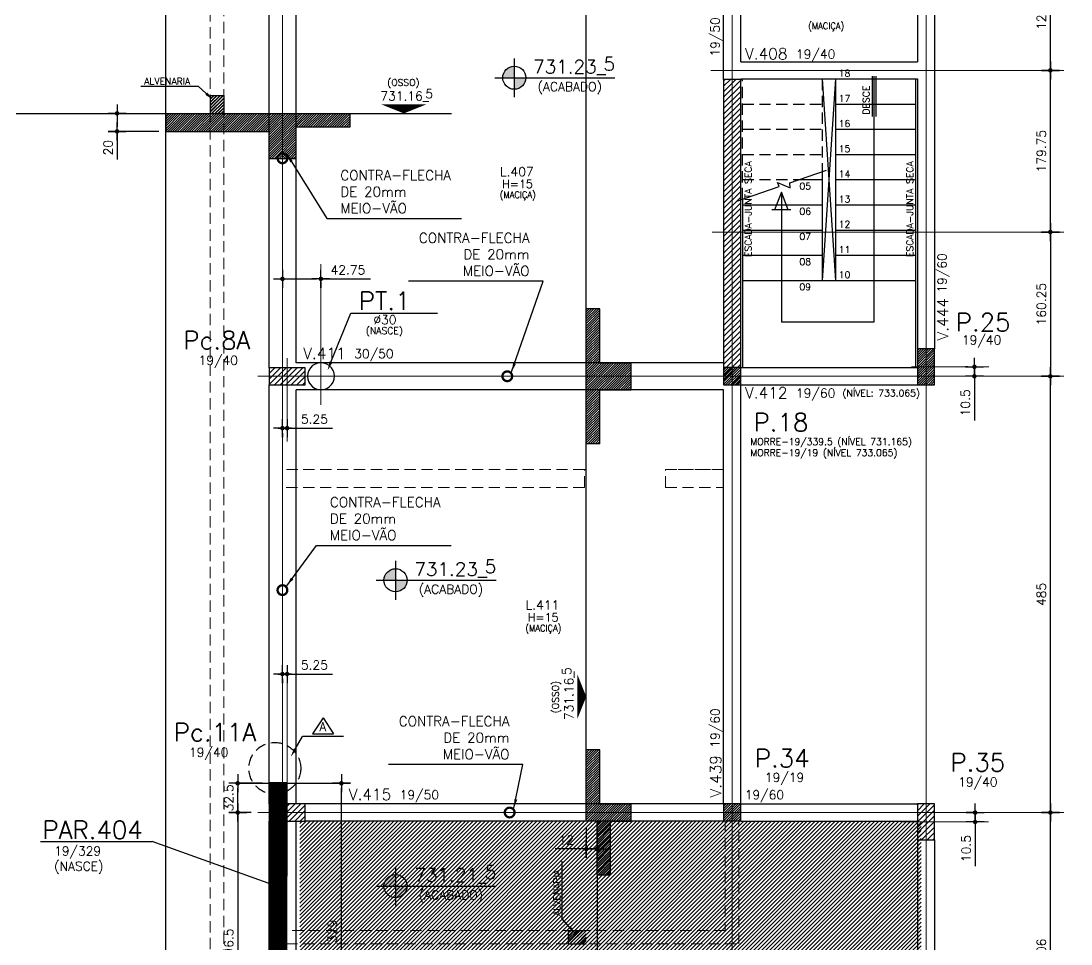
# Model space of a CAD drawing. Header units: inches. Extents: x 17515 to 34518, y -9122 to -4917.
# Drawn here: x 20198 to 21365, y -7167 to -6141 of the extents above; entities that cross this region are included whole.
import ezdxf
from ezdxf.enums import TextEntityAlignment as Align

# ---------------------------------------------------------------- set-up
doc = ezdxf.new("R2010")
doc.units = ezdxf.units.IN
doc.header["$LTSCALE"] = 50
doc.header["$MEASUREMENT"] = 0
doc.linetypes.add('HIDDEN', pattern=[0.375, 0.25, -0.125])
for name, color, linetype in [('ALVENARIA', 10, 'HIDDEN'), ('CONTRA-FLECHA', 152, 'Continuous'), ('CORTE-FORMA', 1, 'Continuous'), ('COTA', 6, 'Continuous'), ('ESCADA', 8, 'Continuous'), ('FO-HACHURA_PILAR-CONT', 252, 'Continuous'), ('FO-HACHURA_PILAR-MORRE', 252, 'Continuous'), ('FO-TEXTO-LAJES', 152, 'Continuous'), ('FO-TEXTO-VIGAS', 3, 'Continuous'), ('HACHUR LAJE', 141, 'Continuous'), ('NIVEL', 3, 'Continuous'), ('NIVEL-ARQUITETURA', 3, 'Continuous'), ('P-C', 1, 'Continuous'), ('P-M', 7, 'Continuous'), ('P-N', 5, 'Continuous'), ('PAREDE', 191, 'Continuous'), ('TEXTO', 3, 'Continuous')]:
    doc.layers.add(name, color=color, linetype=linetype)
for name, color, linetype, lineweight in [('FO-Eixos', 150, 'Continuous', 5), ('FO-Textos dos pilares', 3, 'Continuous', 20), ('FO-Vigas', 2, 'Continuous', 30)]:
    doc.layers.add(name, color=color, linetype=linetype, lineweight=lineweight)
doc.styles.add('ROMANS', font='romans.shx')
doc.dimstyles.new('COTA_25', dxfattribs={"dimscale": 5, "dimtxt": 2, "dimasz": 1, "dimexe": 2, "dimexo": 1.5, "dimgap": 1, "dimtad": 1, "dimlfac": 0.5, "dimzin": 12, "dimdsep": 46, "dimtxsty": 'ROMANS', "dimblk1": 'COTA', "dimblk2": 'COTA', "dimsah": 1, "dimcen": -4, "dimdle": 1.5, "dimclrd": 6, "dimclre": 6, "dimclrt": 3, "dimadec": 0, "dimazin": 0, "dimtfac": 1, "dimtofl": 0, "dimtmove": 0, "dimatfit": 3, "dimldrblk": 'COTA', "dimfxl": 1, "dimtolj": 1, "dimtzin": 12, "dimarcsym": 0})
doc.dimstyles.new('COTA_50', dxfattribs={"dimscale": 5, "dimtxt": 2, "dimasz": 1, "dimexe": 2, "dimexo": 1.5, "dimgap": 1, "dimtad": 1, "dimzin": 12, "dimdsep": 46, "dimtxsty": 'ROMANS', "dimblk1": 'COTA', "dimblk2": 'COTA', "dimsah": 1, "dimcen": -4, "dimdle": 1.5, "dimclrd": 6, "dimclre": 6, "dimclrt": 3, "dimadec": 0, "dimazin": 0, "dimtfac": 1, "dimtofl": 0, "dimtmove": 0, "dimatfit": 3, "dimldrblk": 'COTA', "dimfxl": 1, "dimtolj": 1, "dimtzin": 12, "dimarcsym": 0})
doc.dimstyles.new('NOTA', dxfattribs={"dimscale": 5, "dimtxt": 2, "dimasz": 2, "dimexe": 1.5, "dimexo": 2, "dimgap": 1, "dimtad": 1, "dimdec": 1, "dimzin": 12, "dimdsep": 46, "dimtxsty": 'ROMANS', "dimcen": 0.09, "dimclrd": 8, "dimclre": 8, "dimclrt": 3, "dimadec": 0, "dimazin": 0, "dimtfac": 1, "dimtdec": 1, "dimtofl": 0, "dimtmove": 0, "dimatfit": 3, "dimfxl": 1, "dimtolj": 1, "dimtzin": 12, "dimarcsym": 0})

# ---------------------------------------------------------------- blocks, each defined once
blk = doc.blocks.new('COTA')
at = {"layer": 'COTA'}
for p, q in [((2, 0), (-2, 0)), ((0, -2), (0, 2))]:
    blk.add_line(p, q, dxfattribs=at)
at = {"layer": 'COTA', "const_width": 0.5}
blk.add_lwpolyline([(-0.25, 0, 1), (0.25, 0, 1)], format="xyb", close=True, dxfattribs=at)
blk = doc.blocks.new('*D10')
at = {"layer": 'COTA', "color": 6, "lineweight": -2, "transparency": 16777216}
for p, q in [((20304.4, -6244), (20294.9, -6244)), ((20304.9, -6249), (20304.9, -6259)), ((20351.4, -6264), (20294.9, -6264)), ((20304.9, -6264), (20304.9, -6295.2))]:
    blk.add_line(p, q, dxfattribs=at)
at = {"layer": 'Defpoints', "color": 0, "transparency": 16777216}
for p in [(20311.9, -6244), (20304.9, -6264), (20358.9, -6264)]:
    blk.add_point(p, dxfattribs=at)
at = {"layer": 'COTA', "color": 6, "lineweight": -2, "transparency": 16777216, "xscale": 5, "yscale": 5, "zscale": 5}
for p, rotation in [((20304.9, -6244), 90), ((20304.9, -6264), 270)]:
    blk.add_blockref('COTA', p, dxfattribs=dict(at, rotation=rotation))
at = {"layer": 'COTA', "color": 3, "transparency": 16777216, "insert": (20294.9, -6282.1), "char_height": 10, "attachment_point": 5, "rotation": 90, "style": 'ROMANS'}
blk.add_mtext('\\A1;20', dxfattribs=at)
blk = doc.blocks.new('*D110')
at = {"layer": 'COTA', "color": 6, "lineweight": -2, "transparency": 16777216}
for p, q in [((21336, -7021.2), (21352.1, -7021.2)), ((21342.1, -7322.2), (21342.1, -7026.2)), ((21336, -7327.2), (21352.1, -7327.2))]:
    blk.add_line(p, q, dxfattribs=at)
at = {"layer": 'Defpoints', "color": 0, "transparency": 16777216}
for p in [(21328.5, -7021.2), (21342.1, -7021.2), (21328.5, -7327.2)]:
    blk.add_point(p, dxfattribs=at)
at = {"layer": 'COTA', "color": 6, "lineweight": -2, "transparency": 16777216, "xscale": 5, "yscale": 5, "zscale": 5}
for p, rotation in [((21342.1, -7021.2), 90), ((21342.1, -7327.2), 270)]:
    blk.add_blockref('COTA', p, dxfattribs=dict(at, rotation=rotation))
at = {"layer": 'COTA', "color": 3, "transparency": 16777216, "insert": (21332.1, -7174.2), "char_height": 10, "attachment_point": 5, "rotation": 90, "style": 'ROMANS'}
blk.add_mtext('\\A1;306', dxfattribs=at)
blk = doc.blocks.new('*D111')
at = {"layer": 'COTA', "color": 6, "lineweight": -2, "transparency": 16777216}
for p, q in [((21335, -6536.2), (21352.1, -6536.2)), ((21342.1, -7016.2), (21342.1, -6541.2)), ((21335, -7021.2), (21352.1, -7021.2))]:
    blk.add_line(p, q, dxfattribs=at)
at = {"layer": 'Defpoints', "color": 0, "transparency": 16777216}
for p in [(21327.5, -6536.2), (21342.1, -6536.2), (21327.5, -7021.2)]:
    blk.add_point(p, dxfattribs=at)
at = {"layer": 'COTA', "color": 6, "lineweight": -2, "transparency": 16777216, "xscale": 5, "yscale": 5, "zscale": 5}
for p, rotation in [((21342.1, -6536.2), 90), ((21342.1, -7021.2), 270)]:
    blk.add_blockref('COTA', p, dxfattribs=dict(at, rotation=rotation))
at = {"layer": 'COTA', "color": 3, "transparency": 16777216, "insert": (21332.1, -6778.7), "char_height": 10, "attachment_point": 5, "rotation": 90, "style": 'ROMANS'}
blk.add_mtext('\\A1;485', dxfattribs=at)
blk = doc.blocks.new('*D112')
at = {"layer": 'COTA', "color": 6, "lineweight": -2, "transparency": 16777216}
for p, q in [((21335.1, -6196.2), (21352.1, -6196.2)), ((21342.1, -6370.9), (21342.1, -6201.2)), ((21335.1, -6375.9), (21352.1, -6375.9))]:
    blk.add_line(p, q, dxfattribs=at)
at = {"layer": 'Defpoints', "color": 0, "transparency": 16777216}
for p in [(21327.6, -6196.2), (21342.1, -6196.2), (21327.6, -6375.9)]:
    blk.add_point(p, dxfattribs=at)
at = {"layer": 'COTA', "color": 6, "lineweight": -2, "transparency": 16777216, "xscale": 5, "yscale": 5, "zscale": 5}
for p, rotation in [((21342.1, -6196.2), 90), ((21342.1, -6375.9), 270)]:
    blk.add_blockref('COTA', p, dxfattribs=dict(at, rotation=rotation))
at = {"layer": 'COTA', "color": 3, "transparency": 16777216, "insert": (21332.1, -6286), "char_height": 10, "attachment_point": 5, "rotation": 90, "style": 'ROMANS'}
blk.add_mtext('\\A1;179.75', dxfattribs=at)
blk = doc.blocks.new('*D113')
at = {"layer": 'COTA', "color": 6, "lineweight": -2, "transparency": 16777216}
for p, q in [((21331.8, -6375.9), (21352.1, -6375.9)), ((21342.1, -6380.9), (21342.1, -6531.2)), ((21331.8, -6536.2), (21352.1, -6536.2))]:
    blk.add_line(p, q, dxfattribs=at)
at = {"layer": 'Defpoints', "color": 0, "transparency": 16777216}
for p in [(21324.3, -6375.9), (21324.3, -6536.2), (21342.1, -6536.2)]:
    blk.add_point(p, dxfattribs=at)
at = {"layer": 'COTA', "color": 6, "lineweight": -2, "transparency": 16777216, "xscale": 5, "yscale": 5, "zscale": 5}
for p, rotation in [((21342.1, -6375.9), 90), ((21342.1, -6536.2), 270)]:
    blk.add_blockref('COTA', p, dxfattribs=dict(at, rotation=rotation))
at = {"layer": 'COTA', "color": 3, "transparency": 16777216, "insert": (21332.1, -6456), "char_height": 10, "attachment_point": 5, "rotation": 90, "style": 'ROMANS'}
blk.add_mtext('\\A1;160.25', dxfattribs=at)
blk = doc.blocks.new('*D114')
at = {"layer": 'COTA', "color": 6, "lineweight": -2, "transparency": 16777216}
for p, q in [((21337.9, -6067.7), (21352.1, -6067.7)), ((21342.1, -6191.2), (21342.1, -6072.7)), ((21337.9, -6196.2), (21352.1, -6196.2))]:
    blk.add_line(p, q, dxfattribs=at)
at = {"layer": 'Defpoints', "color": 0, "transparency": 16777216}
for p in [(21330.4, -6067.7), (21342.1, -6067.7), (21330.4, -6196.2)]:
    blk.add_point(p, dxfattribs=at)
at = {"layer": 'COTA', "color": 6, "lineweight": -2, "transparency": 16777216, "xscale": 5, "yscale": 5, "zscale": 5}
for p, rotation in [((21342.1, -6067.7), 90), ((21342.1, -6196.2), 270)]:
    blk.add_blockref('COTA', p, dxfattribs=dict(at, rotation=rotation))
at = {"layer": 'COTA', "color": 3, "transparency": 16777216, "insert": (21332.1, -6131.9), "char_height": 10, "attachment_point": 5, "rotation": 90, "style": 'ROMANS'}
blk.add_mtext('\\A1;128.5', dxfattribs=at)
blk = doc.blocks.new('*D149')
at = {"layer": 'COTA', "color": 6, "lineweight": -2, "transparency": 16777216}
for p, q in [((20483.7, -6593.9), (20478.7, -6593.9)), ((20488.7, -6599.4), (20488.7, -6603.9)), ((20493.9, -6599.4), (20493.9, -6603.9)), ((20498.9, -6593.9), (20544.4, -6593.9))]:
    blk.add_line(p, q, dxfattribs=at)
at = {"layer": 'Defpoints', "color": 0, "transparency": 16777216}
for p in [(20488.7, -6591.9), (20493.9, -6591.9), (20493.9, -6593.9)]:
    blk.add_point(p, dxfattribs=at)
at = {"layer": 'COTA', "color": 6, "lineweight": -2, "transparency": 16777216, "xscale": 5, "yscale": 5, "zscale": 5}
blk.add_blockref('COTA', (20488.7, -6593.9), dxfattribs=at)
at = {"layer": 'COTA', "color": 6, "lineweight": -2, "transparency": 16777216, "xscale": 5, "yscale": 5, "zscale": 5, "rotation": 180}
blk.add_blockref('COTA', (20493.9, -6593.9), dxfattribs=at)
at = {"layer": 'COTA', "color": 3, "transparency": 16777216, "insert": (20524.2, -6583.9), "char_height": 10, "attachment_point": 5, "style": 'ROMANS'}
blk.add_mtext('\\A1;5.25', dxfattribs=at)
blk = doc.blocks.new('*D150')
at = {"layer": 'COTA', "color": 6, "lineweight": -2, "transparency": 16777216}
for p, q in [((20493.7, -6428), (20526.4, -6428)), ((20531.4, -6428), (20586.4, -6428)), ((20488.7, -6431.2), (20488.7, -6438)), ((20531.4, -6431.2), (20531.4, -6438))]:
    blk.add_line(p, q, dxfattribs=at)
at = {"layer": 'Defpoints', "color": 0, "transparency": 16777216}
for p in [(20488.7, -6423.7), (20531.4, -6423.7), (20531.4, -6428)]:
    blk.add_point(p, dxfattribs=at)
at = {"layer": 'COTA', "color": 6, "lineweight": -2, "transparency": 16777216, "xscale": 5, "yscale": 5, "zscale": 5, "rotation": 180}
blk.add_blockref('COTA', (20488.7, -6428), dxfattribs=at)
at = {"layer": 'COTA', "color": 6, "lineweight": -2, "transparency": 16777216, "xscale": 5, "yscale": 5, "zscale": 5}
blk.add_blockref('COTA', (20531.4, -6428), dxfattribs=at)
at = {"layer": 'COTA', "color": 3, "transparency": 16777216, "insert": (20561.4, -6418), "char_height": 10, "attachment_point": 5, "style": 'ROMANS'}
blk.add_mtext('\\A1;42.75', dxfattribs=at)
blk = doc.blocks.new('*D151')
at = {"layer": 'COTA', "color": 6, "lineweight": -2, "transparency": 16777216}
for p, q in [((21257.7, -6520.7), (21257.7, -6515.7)), ((21250.2, -6525.7), (21247.7, -6525.7)), ((21250.2, -6536.2), (21247.7, -6536.2)), ((21257.7, -6541.2), (21257.7, -6585.2))]:
    blk.add_line(p, q, dxfattribs=at)
at = {"layer": 'Defpoints', "color": 0, "transparency": 16777216}
for p in [(21257.7, -6525.7), (21257.7, -6536.2), (21257.7, -6536.2)]:
    blk.add_point(p, dxfattribs=at)
at = {"layer": 'COTA', "color": 6, "lineweight": -2, "transparency": 16777216, "xscale": 5, "yscale": 5, "zscale": 5}
for p, rotation in [((21257.7, -6525.7), 270), ((21257.7, -6536.2), 90)]:
    blk.add_blockref('COTA', p, dxfattribs=dict(at, rotation=rotation))
at = {"layer": 'COTA', "color": 3, "transparency": 16777216, "insert": (21247.7, -6565.7), "char_height": 10, "attachment_point": 5, "rotation": 90, "style": 'ROMANS'}
blk.add_mtext('\\A1;10.5', dxfattribs=at)
blk = doc.blocks.new('*D152')
at = {"layer": 'COTA', "color": 6, "lineweight": -2, "transparency": 16777216}
for p, q in [((20483.7, -6867.2), (20478.7, -6867.2)), ((20488.7, -6872.7), (20488.7, -6877.2)), ((20493.9, -6872.7), (20493.9, -6877.2)), ((20498.9, -6867.2), (20544.4, -6867.2))]:
    blk.add_line(p, q, dxfattribs=at)
at = {"layer": 'Defpoints', "color": 0, "transparency": 16777216}
for p in [(20488.7, -6865.2), (20493.9, -6865.2), (20493.9, -6867.2)]:
    blk.add_point(p, dxfattribs=at)
at = {"layer": 'COTA', "color": 6, "lineweight": -2, "transparency": 16777216, "xscale": 5, "yscale": 5, "zscale": 5}
blk.add_blockref('COTA', (20488.7, -6867.2), dxfattribs=at)
at = {"layer": 'COTA', "color": 6, "lineweight": -2, "transparency": 16777216, "xscale": 5, "yscale": 5, "zscale": 5, "rotation": 180}
blk.add_blockref('COTA', (20493.9, -6867.2), dxfattribs=at)
at = {"layer": 'COTA', "color": 3, "transparency": 16777216, "insert": (20524.2, -6857.2), "char_height": 10, "attachment_point": 5, "style": 'ROMANS'}
blk.add_mtext('\\A1;5.25', dxfattribs=at)
blk = doc.blocks.new('*D153')
at = {"layer": 'COTA', "color": 6, "lineweight": -2, "transparency": 16777216}
for p, q in [((21258.5, -7016.2), (21258.5, -7011.2)), ((21256.8, -7021.2), (21248.5, -7021.2)), ((21256.8, -7031.7), (21248.5, -7031.7)), ((21258.5, -7036.7), (21258.5, -7080.7))]:
    blk.add_line(p, q, dxfattribs=at)
at = {"layer": 'Defpoints', "color": 0, "transparency": 16777216}
for p in [(21264.3, -7021.2), (21258.5, -7031.7), (21264.3, -7031.7)]:
    blk.add_point(p, dxfattribs=at)
at = {"layer": 'COTA', "color": 6, "lineweight": -2, "transparency": 16777216, "xscale": 5, "yscale": 5, "zscale": 5}
for p, rotation in [((21258.5, -7021.2), 270), ((21258.5, -7031.7), 90)]:
    blk.add_blockref('COTA', p, dxfattribs=dict(at, rotation=rotation))
at = {"layer": 'COTA', "color": 3, "transparency": 16777216, "insert": (21248.5, -7061.2), "char_height": 10, "attachment_point": 5, "rotation": 90, "style": 'ROMANS'}
blk.add_mtext('\\A1;10.5', dxfattribs=at)
blk = doc.blocks.new('*D231')
at = {"layer": 'COTA', "color": 6, "lineweight": -2, "transparency": 16777216}
blk.add_arc((21751.3, -7452.8), 159.4, 116.0252, 178.2026, dxfattribs=at)
at = {"layer": 'Defpoints', "color": 0, "transparency": 16777216}
for p in [(21571.3, -7052.8), (21636.4, -7342.4), (21297.6, -7452.8), (21743.8, -7452.8), (21751.3, -7452.8)]:
    blk.add_point(p, dxfattribs=at)
at = {"layer": 'COTA', "color": 6, "lineweight": -2, "transparency": 16777216, "xscale": 5, "yscale": 5, "zscale": 5}
for p, rotation in [((21685.9, -7307.5), 25.12651574091678), ((21591.9, -7452.8), 269.10128696288)]:
    blk.add_blockref('COTA', p, dxfattribs=dict(at, rotation=rotation))
at = {"layer": 'COTA', "color": 3, "transparency": 16777216, "insert": (21609.1, -7360.9), "char_height": 10, "attachment_point": 5, "rotation": 57.1139, "style": 'ROMANS'}
blk.add_mtext('\\A1;66°', dxfattribs=at)
blk = doc.blocks.new('*D237')
at = {"layer": 'COTA', "color": 6, "lineweight": -2, "transparency": 16777216}
for p, q in [((20466.4, -6988.7), (20429, -6988.7)), ((20439, -7016.2), (20439, -6993.7)), ((20453.9, -7021.2), (20429, -7021.2))]:
    blk.add_line(p, q, dxfattribs=at)
at = {"layer": 'Defpoints', "color": 0, "transparency": 16777216}
for p in [(20439, -6988.7), (20473.9, -6988.7), (20461.4, -7021.2)]:
    blk.add_point(p, dxfattribs=at)
at = {"layer": 'COTA', "color": 6, "lineweight": -2, "transparency": 16777216, "xscale": 5, "yscale": 5, "zscale": 5}
for p, rotation in [((20439, -6988.7), 90), ((20439, -7021.2), 270)]:
    blk.add_blockref('COTA', p, dxfattribs=dict(at, rotation=rotation))
at = {"layer": 'COTA', "color": 3, "transparency": 16777216, "insert": (20429, -7004.9), "char_height": 10, "attachment_point": 5, "rotation": 90, "style": 'ROMANS'}
blk.add_mtext('\\A1;32.5', dxfattribs=at)
blk = doc.blocks.new('*D238')
at = {"layer": 'COTA', "color": 6, "lineweight": -2, "transparency": 16777216}
for p, q in [((20453.9, -7021.2), (20429, -7021.2)), ((20439, -7026.2), (20439, -7312.7)), ((20466.4, -7317.7), (20429, -7317.7))]:
    blk.add_line(p, q, dxfattribs=at)
at = {"layer": 'Defpoints', "color": 0, "transparency": 16777216}
for p in [(20461.4, -7021.2), (20439, -7317.7), (20473.9, -7317.7)]:
    blk.add_point(p, dxfattribs=at)
at = {"layer": 'COTA', "color": 6, "lineweight": -2, "transparency": 16777216, "xscale": 5, "yscale": 5, "zscale": 5}
for p, rotation in [((20439, -7021.2), 90), ((20439, -7317.7), 270)]:
    blk.add_blockref('COTA', p, dxfattribs=dict(at, rotation=rotation))
at = {"layer": 'COTA', "color": 3, "transparency": 16777216, "insert": (20429, -7169.4), "char_height": 10, "attachment_point": 5, "rotation": 90, "style": 'ROMANS'}
blk.add_mtext('\\A1;296.5', dxfattribs=at)
blk = doc.blocks.new('*D244')
at = {"color": 6, "lineweight": -2, "transparency": 16777216}
for p, q in [((20826.3, -7038.2), (20826.3, -7071.7)), ((20838.3, -7038.2), (20838.3, -7071.7)), ((20821.3, -7061.7), (20791.6, -7061.7)), ((20843.3, -7061.7), (20848.3, -7061.7))]:
    blk.add_line(p, q, dxfattribs=at)
at = {"layer": 'Defpoints', "color": 0, "transparency": 16777216}
for p in [(20826.3, -7030.7), (20838.3, -7030.7), (20826.3, -7061.7)]:
    blk.add_point(p, dxfattribs=at)
at = {"color": 6, "lineweight": -2, "transparency": 16777216, "xscale": 5, "yscale": 5, "zscale": 5}
blk.add_blockref('COTA', (20826.3, -7061.7), dxfattribs=at)
at = {"color": 6, "lineweight": -2, "transparency": 16777216, "xscale": 5, "yscale": 5, "zscale": 5, "rotation": 180}
blk.add_blockref('COTA', (20838.3, -7061.7), dxfattribs=at)
at = {"color": 3, "transparency": 16777216, "insert": (20804, -7051.7), "char_height": 10, "attachment_point": 5, "style": 'ROMANS'}
blk.add_mtext('\\A1;12', dxfattribs=at)
blk = doc.blocks.new('*D277')
at = {"layer": 'COTA', "color": 6, "lineweight": -2, "transparency": 16777216}
for p, q in [((20436.5, -6988.7), (20564.2, -6988.7)), ((20554.2, -7312.7), (20554.2, -6993.7)), ((20436.5, -7317.7), (20564.2, -7317.7))]:
    blk.add_line(p, q, dxfattribs=at)
at = {"layer": 'Defpoints', "color": 0, "transparency": 16777216}
for p in [(20429, -6988.7), (20554.2, -6988.7), (20429, -7317.7)]:
    blk.add_point(p, dxfattribs=at)
at = {"layer": 'COTA', "color": 6, "lineweight": -2, "transparency": 16777216, "xscale": 5, "yscale": 5, "zscale": 5}
for p, rotation in [((20554.2, -6988.7), 90), ((20554.2, -7317.7), 270)]:
    blk.add_blockref('COTA', p, dxfattribs=dict(at, rotation=rotation))
at = {"layer": 'COTA', "color": 3, "transparency": 16777216, "insert": (20544.2, -7153.2), "char_height": 10, "attachment_point": 5, "rotation": 90, "style": 'ROMANS'}
blk.add_mtext('\\A1;329', dxfattribs=at)

msp = doc.modelspace()

# ---------------------------------------------------------------- hatches: boundary and pattern name
at = {"layer": 'CORTE-FORMA'}
h = msp.add_hatch(dxfattribs=at)
h.set_pattern_fill('ANSI31', color=8, scale=20)
h.paths.add_polyline_path([(20408.365, -6244.001), (20423.365, -6244.001), (20423.365, -6224.001), (20408.365, -6224.001)])
h = msp.add_hatch(dxfattribs=at)
h.set_pattern_fill('ANSI31', color=8, scale=20)
h.set_pattern_definition([(45, (1435, 0), (-1.76776695, 1.76776695), [])])
h.paths.add_polyline_path([(20408.365, -6244.001), (20423.365, -6244.001), (20423.365, -6224.001), (20408.365, -6224.001)])
h = msp.add_hatch(dxfattribs=at)
h.set_pattern_fill('ANSI31', color=70, scale=15)
h.paths.add_polyline_path([(20358.933, -6244.001), (20563.933, -6244.001), (20563.933, -6259.001), (20503.933, -6259.001), (20503.933, -6294.001), (20473.933, -6294.001), (20473.933, -6264.001), (20358.933, -6264.001)])
h = msp.add_hatch(dxfattribs=at)
h.set_pattern_fill('ANSI31', color=70, scale=15)
h.paths.add_polyline_path([(20841.33, -6551.185), (20876.33, -6551.185), (20876.33, -6521.185), (20841.33, -6521.185), (20841.33, -6461.185), (20826.33, -6461.185), (20826.33, -6611.185), (20841.33, -6611.185)])
h = msp.add_hatch(dxfattribs=at)
h.set_pattern_fill('ANSI31', color=70, scale=15)
h.paths.add_polyline_path([(20826.33, -7030.65), (20826.33, -6951.65), (20841.33, -6951.65), (20841.33, -7011.65), (20876.33, -7011.65), (20876.33, -7030.65), (20853.33, -7030.65), (20853.33, -7090.65), (20838.33, -7090.65), (20838.33, -7030.65)])
h = msp.add_hatch(dxfattribs=at)
h.set_pattern_fill('ANSI31', color=8, scale=20)
h.set_pattern_definition([(45, (122.5, 0), (-1.76776695, 1.76776695), [])])
h.paths.add_polyline_path([(20806.33, -7152.185), (20806.33, -7167.185), (20826.33, -7167.185), (20826.33, -7152.185)])
at = {"layer": 'FO-HACHURA_PILAR-CONT'}
h = msp.add_hatch(dxfattribs=at)
h.set_pattern_fill('ANSI31', color=256, scale=15)
h.paths.add_polyline_path([(21213.399, -6505.65), (21203.899, -6505.65), (21194.399, -6505.65), (21194.399, -6525.65), (21194.399, -6545.65), (21203.899, -6545.65), (21213.399, -6545.65), (21213.399, -6525.65)])
h = msp.add_hatch(dxfattribs=at)
h.set_pattern_fill('ANSI31', color=256, scale=15)
h.paths.add_polyline_path([(20997.933, -6545.65), (20997.933, -6526.65), (20978.933, -6526.65), (20978.933, -6545.65)])
h = msp.add_hatch(dxfattribs=at)
h.set_pattern_fill('ANSI31', color=256, scale=15)
h.paths.add_polyline_path([(20997.933, -7030.65), (20997.933, -7011.65), (20978.933, -7011.65), (20978.933, -7030.65)])
at = {"layer": 'FO-HACHURA_PILAR-MORRE'}
h = msp.add_hatch(dxfattribs=at)
h.set_pattern_fill('ANSI31', color=256, scale=35)
h.paths.add_polyline_path([(20997.933, -6206.15), (20988.433, -6206.15), (20978.933, -6206.15), (20978.933, -6375.9), (20978.933, -6545.65), (20988.433, -6545.65), (20997.933, -6545.65), (20997.933, -6375.9)])
h = msp.add_hatch(dxfattribs=at)
h.set_pattern_fill('ANSI31', color=256, scale=35)
h.paths.add_polyline_path([(20473.933, -6526.685), (20473.933, -6536.185), (20473.933, -6545.685), (20493.933, -6545.685), (20513.933, -6545.685), (20513.933, -6536.185), (20513.933, -6526.685), (20493.933, -6526.685)])
h = msp.add_hatch(dxfattribs=at)
h.set_pattern_fill('ANSI31', color=256, scale=35)
h.paths.add_polyline_path([(20473.933, -7011.65), (20473.933, -7021.15), (20473.933, -7030.65), (20493.933, -7030.65), (20513.933, -7030.65), (20513.933, -7021.15), (20513.933, -7011.65), (20493.933, -7011.65)])
h = msp.add_hatch(dxfattribs=at)
h.set_pattern_fill('ANSI31', color=256, scale=35)
h.paths.add_polyline_path([(21213.399, -7011.65), (21203.899, -7011.65), (21194.399, -7011.65), (21194.399, -7031.65), (21194.399, -7051.65), (21203.899, -7051.65), (21213.399, -7051.65), (21213.399, -7031.65)])
at = {"layer": 'HACHUR LAJE'}
h = msp.add_hatch(dxfattribs=at)
h.set_pattern_fill('ANSI31', color=21, scale=25)
h.set_pattern_definition([(45, (4, 0), (-2.2097087, 2.2097087), [])])
h.paths.add_polyline_path([(21198.399, -7030.65), (20507.933, -7030.65), (20507.933, -7317.65), (20608.899, -7317.65), (20608.899, -7336.65), (21005.933, -7336.65), (21005.933, -7317.65), (21198.399, -7317.65)])
at = {"layer": 'NIVEL-ARQUITETURA'}
h = msp.add_hatch(color=1, dxfattribs=at)
h.paths.add_polyline_path([(20758.202, -6209.267), (20759.178, -6204.359), (20746.353, -6204.359), (20746.353, -6213.288), (20751.673, -6215.933), (20755.422, -6213.427)])
h.paths.add_polyline_path([(20746.353, -6213.288), (20746.353, -6217.184), (20751.261, -6216.208), (20751.673, -6215.933)])
h.paths.add_polyline_path([(20746.353, -6191.534), (20741.445, -6192.51), (20737.284, -6195.29), (20734.504, -6199.451), (20733.528, -6204.359), (20746.353, -6204.359)])
h = msp.add_hatch(color=1, dxfattribs=at)
h.paths.add_polyline_path([(20626.214, -6767.923), (20627.19, -6763.015), (20614.365, -6763.015), (20614.365, -6771.943), (20619.684, -6774.588), (20623.434, -6772.083)])
h.paths.add_polyline_path([(20614.365, -6771.943), (20614.365, -6775.84), (20619.273, -6774.863), (20619.684, -6774.588)])
h.paths.add_polyline_path([(20614.365, -6750.19), (20609.457, -6751.166), (20605.296, -6753.946), (20602.516, -6758.107), (20601.54, -6763.015), (20614.365, -6763.015)])
h = msp.add_hatch(color=1, dxfattribs=at)
h.paths.add_polyline_path([(20626.214, -7107.942), (20627.19, -7103.034), (20614.365, -7103.034), (20614.365, -7111.963), (20619.684, -7114.608), (20623.434, -7112.103)])
h.paths.add_polyline_path([(20614.365, -7111.963), (20614.365, -7115.859), (20619.273, -7114.883), (20619.684, -7114.608)])
h.paths.add_polyline_path([(20614.365, -7090.209), (20609.457, -7091.186), (20605.296, -7093.966), (20602.516, -7098.126), (20601.54, -7103.034), (20614.365, -7103.034)])
at = {"layer": 'PAREDE', "linetype": 'Continuous', "lineweight": 50}
h = msp.add_hatch(dxfattribs=at)
h.set_pattern_fill('ANSI31', color=256, scale=15)
h.paths.add_polyline_path([(20493.111, -6988.651), (20473.933, -6988.65), (20473.933, -7317.65), (20492.933, -7317.65)])

# ---------------------------------------------------------------- linework, layer by layer
at = {"layer": 'ALVENARIA', "lineweight": 5}
for p, q in [((20408.365, -5379.359), (20408.365, -7317.185)), ((20423.365, -7317.185), (20423.365, -5379.189)), ((20824.364, -6659.685), (20824.364, -6639.685)), ((20914.364, -6659.685), (20914.364, -6639.685)), ((20980.864, -7030.685), (20980.864, -7152.185)), ((20995.864, -7167.185), (20995.864, -7030.685)), ((20980.864, -7152.185), (20492.933, -7152.185)), ((20492.933, -7167.185), (20995.864, -7167.185))]:
    msp.add_line(p, q, dxfattribs=at)
at = {"layer": 'ALVENARIA', "lineweight": 5, "flags": 128}
for points in [[(20824.364, -6639.685), (20492.933, -6639.685)], [(20661.865, -6639.685), (20824.364, -6639.685)], [(20661.865, -6639.685), (20824.364, -6639.685)], [(20824.364, -6639.685), (20825.364, -6639.685)], [(20978.365, -6639.685), (20914.364, -6639.685)], [(20914.364, -6639.685), (20978.365, -6639.685)], [(20492.933, -6659.685), (20824.364, -6659.685)], [(20914.364, -6659.685), (20978.365, -6659.685)]]:
    msp.add_lwpolyline(points, dxfattribs=at)
at = {"layer": 'CONTRA-FLECHA', "linetype": 'Continuous', "const_width": 2.56}
for points in [[(20484.864, -6297.736, 1), (20492.501, -6290.099, 1)], [(20734.739, -6540.003, 1), (20742.376, -6532.367, 1)], [(20484.864, -6777.736, 1), (20492.501, -6770.099, 1)], [(20737.364, -7024.969, 1), (20745.001, -7017.332, 1)]]:
    msp.add_lwpolyline(points, format="xyb", close=True, dxfattribs=at)
at = {"layer": 'CORTE-FORMA', "color": 8}
for p, q in [((20826.33, -6461.185), (20826.33, -6126.65)), ((20408.365, -6224.001), (20423.365, -6224.001)), ((20408.365, -6224.001), (20408.365, -6244.001)), ((20423.365, -6224.001), (20423.365, -6244.001)), ((19037.933, -6244.001), (20358.933, -6244.001)), ((20563.933, -6244.001), (20676.705, -6244.001)), ((20826.33, -6951.65), (20826.33, -6611.185)), ((20838.33, -7090.65), (20838.33, -7257.65)), ((20806.33, -7152.185), (20806.33, -7167.185)), ((20806.33, -7152.185), (20826.33, -7152.185)), ((20806.33, -7167.185), (20826.33, -7167.185))]:
    msp.add_line(p, q, dxfattribs=at)
at = {"layer": 'CORTE-FORMA'}
for p, q in [((20358.933, -6244.001), (20563.933, -6244.001)), ((20358.933, -6244.001), (20358.933, -6264.001)), ((20358.933, -6264.001), (20473.933, -6264.001)), ((20473.933, -6294.001), (20473.933, -6264.001)), ((20503.933, -6259.001), (20563.933, -6259.001)), ((20503.933, -6294.001), (20503.933, -6259.001)), ((20473.933, -6294.001), (20503.933, -6294.001)), ((20826.33, -6611.185), (20826.33, -6461.185)), ((20841.33, -6521.185), (20841.33, -6461.185)), ((20841.33, -6521.185), (20876.33, -6521.185)), ((20876.33, -6551.185), (20876.33, -6521.185)), ((20841.33, -6611.185), (20841.33, -6551.185)), ((20841.33, -6551.185), (20876.33, -6551.185)), ((20826.33, -7030.65), (20826.33, -6951.65)), ((20841.33, -7011.65), (20841.33, -6951.65)), ((20841.33, -7011.65), (20876.33, -7011.65)), ((20876.33, -7030.65), (20876.33, -7011.65)), ((20838.33, -7030.65), (20826.33, -7030.65)), ((20838.33, -7090.65), (20838.33, -7030.65)), ((20853.33, -7030.65), (20876.33, -7030.65)), ((20853.33, -7090.65), (20853.33, -7030.65))]:
    msp.add_line(p, q, dxfattribs=at)
at = {"layer": 'CORTE-FORMA', "color": 70}
for p, q in [((20563.933, -6259.001), (20563.933, -6244.001)), ((20841.33, -6461.185), (20826.33, -6461.185)), ((20841.33, -6611.185), (20826.33, -6611.185)), ((20841.33, -6951.65), (20826.33, -6951.65)), ((20853.33, -7090.65), (20838.33, -7090.65))]:
    msp.add_line(p, q, dxfattribs=at)
at = {"layer": 'COTA', "color": 8}
for p, q in [((20331.174, -6213.645), (20394.916, -6213.645)), ((20404.091, -6222.047), (20394.916, -6213.645)), ((20542.584, -6520.5), (20564.724, -6466.123)), ((20564.724, -6466.123), (20660.915, -6466.123)), ((20799.063, -7075.345), (20799.063, -7139.087)), ((20807.465, -7148.262), (20799.063, -7139.087))]:
    msp.add_line(p, q, dxfattribs=at)
for points in [[(20402.965, -6223.276), (20411.466, -6228.801), (20405.217, -6220.818)], [(20541.04, -6519.871), (20538.813, -6529.761), (20544.127, -6521.128)], [(20808.694, -7147.136), (20814.219, -7155.636), (20806.236, -7149.387)]]:
    msp.add_solid(points, dxfattribs=at)
at = {"layer": 'ESCADA', "linetype": 'HIDDEN'}
for p, q in [((20999.933, -6339.41), (20999.933, -6205.65)), ((21088.416, -6205.65), (21088.416, -6308.872)), ((20999.933, -6233.65), (21088.416, -6233.65)), ((20999.933, -6261.65), (21088.416, -6261.65)), ((20999.933, -6289.65), (21088.416, -6289.65)), ((20999.933, -6317.65), (21062.98, -6317.65))]:
    msp.add_line(p, q, dxfattribs=at)
at = {"layer": 'ESCADA'}
for p, q in [((21103.416, -6205.65), (21088.416, -6429.65)), ((21088.416, -6205.65), (21103.416, -6429.65)), ((21103.416, -6205.65), (21103.416, -6429.65)), ((21192.399, -6205.65), (21192.399, -6526.65)), ((21103.416, -6233.65), (21192.399, -6233.65)), ((21103.416, -6261.65), (21192.399, -6261.65)), ((21103.416, -6289.65), (21192.399, -6289.65)), ((21052.562, -6321.246), (21093.175, -6307.23)), ((21088.416, -6308.872), (21088.416, -6429.65)), ((21040.667, -6325.351), (21038.865, -6320.85)), ((21038.865, -6320.85), (21052.886, -6326.618)), ((21052.886, -6326.618), (21052.562, -6321.246)), ((21062.98, -6317.65), (21088.416, -6317.65)), ((21103.416, -6317.65), (21192.399, -6317.65)), ((20993.773, -6341.535), (21040.667, -6325.351)), ((20999.933, -6345.65), (21088.416, -6345.65)), ((21000.197, -6526.65), (21000.197, -6339.666)), ((21103.416, -6345.65), (21192.399, -6345.65)), ((20999.933, -6373.65), (21088.416, -6373.65)), ((21103.416, -6373.65), (21192.399, -6373.65)), ((20999.933, -6401.65), (21088.416, -6401.65)), ((21103.416, -6401.65), (21192.399, -6401.65)), ((20999.933, -6429.65), (21192.399, -6429.65))]:
    msp.add_line(p, q, dxfattribs=at)
at = {"layer": 'FO-Eixos'}
for p, q in [((20488.683, -7355), (20488.683, -5219.101)), ((20988.433, -7270.366), (20988.433, -5219.101)), ((21203.899, -5219.101), (21203.899, -7369.798)), ((20964.613, -6196.15), (21357.083, -6196.15)), ((21357.083, -6375.9), (20966.327, -6375.9)), ((20531.433, -6568), (20531.433, -6411.492)), ((20493.933, -6608.905), (20493.933, -6515.94)), ((21187.701, -6525.65), (21273.792, -6525.65)), ((21357.083, -6536.185), (20461.364, -6536.185)), ((20493.933, -7038.342), (20493.933, -6863.037)), ((20461.364, -7021.15), (21357.083, -7021.15)), ((21178.283, -7031.65), (21273.353, -7031.65))]:
    msp.add_line(p, q, dxfattribs=at)
at = {"layer": 'FO-Vigas'}
for p, q in [((20358.933, -7298.65), (20358.933, -5379.917)), ((20473.933, -6526.685), (20473.933, -6061.15)), ((20503.933, -6521.185), (20503.933, -6066.65)), ((20978.933, -6206.15), (20978.933, -6074.65)), ((20997.933, -6186.65), (20997.933, -6074.65)), ((21194.399, -6074.65), (21194.399, -6186.65)), ((21213.399, -6074.65), (21213.399, -6505.65)), ((20997.933, -6186.65), (21194.399, -6186.65)), ((20997.933, -6205.65), (21194.399, -6205.65)), ((20997.933, -6206.15), (20997.933, -6205.65)), ((21194.399, -6205.65), (21194.399, -6505.65)), ((20978.933, -6521.185), (20503.933, -6521.185)), ((20997.933, -6526.65), (21194.399, -6526.65)), ((20473.933, -7011.65), (20473.933, -6545.685)), ((20997.933, -7011.65), (20997.933, -6545.65)), ((20997.933, -6545.65), (21194.399, -6545.65)), ((20503.933, -7011.65), (20503.933, -6551.185)), ((20978.933, -6551.185), (20503.933, -6551.185)), ((20978.933, -7011.65), (20978.933, -6551.185)), ((20978.933, -7011.65), (20513.933, -7011.65)), ((20997.933, -7011.65), (21194.399, -7011.65)), ((20473.933, -7317.65), (20473.933, -7030.65)), ((20503.933, -7317.65), (20503.933, -7030.65)), ((20978.933, -7030.65), (20513.933, -7030.65)), ((20997.933, -7030.65), (21194.399, -7030.65)), ((21194.399, -7051.65), (21194.399, -7317.65)), ((21213.399, -7051.65), (21213.399, -7317.65))]:
    msp.add_line(p, q, dxfattribs=at)
at = {"layer": 'NIVEL', "color": 1}
for points in [[(20623.638, -6244.001, 0, 50, 0), (20623.638, -6234.001, 50, 50, 0)], [(20826.33, -6892.291, 0, 50, 0), (20816.33, -6892.291, 50, 50, 0)]]:
    msp.add_lwpolyline(points, format="xyseb", dxfattribs=at)
at = {"layer": 'NIVEL-ARQUITETURA', "color": 1}
for p, q in [((20746.353, -6182.816), (20746.353, -6225.901)), ((20724.811, -6204.359), (20858.226, -6204.359)), ((20614.365, -6741.472), (20614.365, -6784.557)), ((20592.822, -6763.015), (20726.238, -6763.015)), ((20614.365, -7081.492), (20614.365, -7124.577)), ((20592.822, -7103.034), (20726.238, -7103.034))]:
    msp.add_line(p, q, dxfattribs=at)
for centre in [(20746.353, -6204.359), (20614.365, -6763.015), (20614.365, -7103.034)]:
    msp.add_circle(centre, 12.825, dxfattribs=at)
at = {"layer": 'P-C'}
for p, q in [((20997.933, -7011.65), (20978.933, -7011.65)), ((20978.933, -7011.65), (20978.933, -7030.65)), ((20997.933, -7030.65), (20997.933, -7011.65)), ((20997.933, -7011.65), (20997.933, -7011.65)), ((20997.933, -7030.65), (20978.933, -7030.65)), ((20995.864, -7030.685), (20980.864, -7030.685))]:
    msp.add_line(p, q, dxfattribs=at)
at = {"layer": 'P-C', "flags": 128}
for points in [[(21213.432, -6545.65), (21213.432, -6505.65), (21194.432, -6505.65), (21194.432, -6545.65)], [(20997.933, -6545.65), (20997.933, -6526.65), (20978.933, -6526.65), (20978.933, -6545.65)]]:
    msp.add_lwpolyline(points, close=True, dxfattribs=at)
at = {"layer": 'P-M'}
for p, q in [((20493.848, -6526.685), (20492.933, -6526.685)), ((20493.854, -6545.685), (20492.933, -6545.685))]:
    msp.add_line(p, q, dxfattribs=at)
for points in [[(20997.933, -6206.15), (20988.433, -6206.15), (20978.933, -6206.15), (20978.933, -6375.9), (20978.933, -6545.65), (20988.433, -6545.65), (20997.933, -6545.65), (20997.933, -6375.9), (20997.933, -6206.15)], [(20473.933, -6526.685), (20473.933, -6536.185), (20473.933, -6545.685), (20493.933, -6545.685), (20513.933, -6545.685), (20513.933, -6536.185), (20513.933, -6526.685), (20493.933, -6526.685), (20473.933, -6526.685)], [(20473.933, -7011.65), (20473.933, -7021.15), (20473.933, -7030.65), (20493.933, -7030.65), (20513.933, -7030.65), (20513.933, -7021.15), (20513.933, -7011.65), (20493.933, -7011.65), (20473.933, -7011.65)], [(21213.399, -7011.65), (21203.899, -7011.65), (21194.399, -7011.65), (21194.399, -7031.65), (21194.399, -7051.65), (21203.899, -7051.65), (21213.399, -7051.65), (21213.399, -7031.65), (21213.399, -7011.65)]]:
    msp.add_lwpolyline(points, close=True, dxfattribs=at)
at = {"layer": 'P-N'}
msp.add_lwpolyline([(20516.809, -6539.488), (20517.918, -6542.659), (20519.705, -6545.503), (20522.08, -6547.878), (20524.924, -6549.665), (20528.095, -6550.774), (20531.433, -6551.15), (20534.77, -6550.774), (20537.941, -6549.665), (20540.785, -6547.878), (20543.16, -6545.503), (20544.947, -6542.659), (20546.057, -6539.488), (20546.433, -6536.15), (20546.057, -6532.813), (20544.947, -6529.642), (20543.16, -6526.798), (20540.785, -6524.423), (20537.941, -6522.636), (20534.77, -6521.527), (20531.433, -6521.15), (20528.095, -6521.527), (20524.924, -6522.636), (20522.08, -6524.423), (20519.705, -6526.798), (20517.918, -6529.642), (20516.809, -6532.813), (20516.433, -6536.15)], close=True, dxfattribs=at)
at = {"layer": 'PAREDE', "linetype": 'Continuous', "lineweight": 50}
for p, q in [((20493.111, -6988.651), (20473.933, -6988.651)), ((20492.933, -7317.65), (20493.111, -6988.651))]:
    msp.add_line(p, q, dxfattribs=at)
at = {"layer": 'TEXTO', "color": 8}
for p, q in [((21144.064, -6202.7), (21144.064, -6247.38)), ((21146.064, -6202.7), (21146.064, -6476.179)), ((21148.064, -6202.7), (21148.064, -6247.38)), ((21043.174, -6331.736), (21035.674, -6351.249)), ((21043.174, -6331.736), (21043.174, -6476.179)), ((21050.674, -6351.249), (21043.174, -6331.736)), ((21053.674, -6351.249), (21032.674, -6351.249)), ((21146.064, -6476.179), (21043.174, -6476.179)), ((20502.834, -6950.692), (20510.844, -6936.799)), ((20556.672, -6936.799), (20510.844, -6936.799)), ((20219.914, -7053.406), (20344.038, -7053.406)), ((20476.917, -7101.3), (20344.038, -7053.406))]:
    msp.add_line(p, q, dxfattribs=at)
at = {"layer": 'TEXTO', "color": 210, "linetype": 'Continuous'}
for p, q in [((20533.778, -6916.069), (20521.98, -6933.623)), ((20533.778, -6916.069), (20545.575, -6933.623)), ((20521.98, -6933.623), (20545.575, -6933.623))]:
    msp.add_line(p, q, dxfattribs=at)
at = {"layer": 'TEXTO', "color": 210, "linetype": 'HIDDEN'}
msp.add_circle((20480.196, -6972.056), 28.791, dxfattribs=at)
at = {"layer": 'TEXTO', "color": 8}
for points in [[(20504.278, -6951.525), (20501.39, -6949.86), (20497.839, -6959.355)], [(20476.352, -7102.868), (20477.482, -7099.732), (20486.325, -7104.691)]]:
    msp.add_solid(points, dxfattribs=at)

# ---------------------------------------------------------------- texts
at = {"layer": 'CONTRA-FLECHA', "char_height": 11, "style": 'ROMANS'}
for insert, attachment_point in [((20553.015, -6331.106), 4), ((20763.294, -6400.714), 6), ((20541.415, -6694.506), 4), ((20741.003, -6938.004), 6)]:
    msp.add_mtext('{\\Fromans.shx;CONTRA-FLECHA\\PDE 20mm\\PMEIO-VÃO}', dxfattribs=dict(at, insert=insert, attachment_point=attachment_point))
at = {"layer": 'FO-TEXTO-LAJES', "color": 4, "style": 'ROMANS', "width": 0.9}
for p in [(21073.074, -6150.486), (20730.235, -6338.153), (20758.735, -6819.956)]:
    msp.add_text('(MACIÇA)', height=7.5, dxfattribs=at).set_placement(p)
at = {"layer": 'FO-TEXTO-LAJES', "style": 'ROMANS'}
for s, p in [('L.407', (20730.553, -6313.854)), ('L.411', (20759.053, -6795.657))]:
    msp.add_text(s, height=10, dxfattribs=at).set_placement(p)
at = {"layer": 'FO-TEXTO-LAJES', "color": 3, "style": 'ROMANS'}
for p in [(20732.98, -6326.935), (20761.48, -6808.738)]:
    msp.add_text('H=15', height=9, dxfattribs=at).set_placement(p)
at = {"layer": 'FO-TEXTO-VIGAS', "style": 'ROMANS'}
for s, p in [('19/50', (20974.569, -6180.829)), ('19/60', (21226.787, -6443.196)), ('19/60', (20974.569, -6949.089))]:
    msp.add_text(s, height=10, rotation=90, dxfattribs=at).set_placement(p)
at = {"layer": 'FO-TEXTO-VIGAS', "color": 1, "style": 'ROMANS'}
for s, p in [('V.408', (21002.827, -6183.972)), ('V.411', (20511.834, -6517.04)), ('V.412', (21002.827, -6560.804)), ('V.415', (20562.442, -7007.304))]:
    msp.add_text(s, height=12.5, dxfattribs=at).set_placement(p)
at = {"layer": 'FO-TEXTO-VIGAS', "style": 'ROMANS'}
for s, p in [('19/40', (21059.434, -6183.151)), ('30/50', (20568.442, -6516.22)), ('19/60', (21059.434, -6559.984)), ('19/50', (20619.049, -7006.484)), ('19/60', (21002.476, -7006.484))]:
    msp.add_text(s, height=10, dxfattribs=at).set_placement(p)
at = {"layer": 'FO-TEXTO-VIGAS', "color": 1, "style": 'ROMANS'}
for s, p in [('V.444', (21228.619, -6496.433)), ('V.439', (20976.401, -7004.475))]:
    msp.add_text(s, height=12.5, rotation=90, dxfattribs=at).set_placement(p)
at = {"layer": 'FO-Textos dos pilares', "color": 1, "style": 'ROMANS'}
for s, p in [('PT.1', (20573.55, -6462.385)), ('P.25', (21236.99, -6486.161)), ('Pc.8A', (20378.505, -6506.195)), ('P.18', (21012.29, -6597.359)), ('Pc.11A', (20367.954, -6941.923)), ('P.34', (21013.732, -6970.921)), ('P.35', (21231.082, -6975.399))]:
    msp.add_text(s, height=20, dxfattribs=at).set_placement(p)
at = {"layer": 'FO-Textos dos pilares', "color": 3, "style": 'ROMANS'}
for s, p in [('%%C30', (20589.737, -6478.443)), ('19/40', (21243.789, -6500.853)), ('19/40', (20395.437, -6523.493)), ('19/40', (20384.886, -6959.221)), ('19/19', (21024.819, -6987.216)), ('19/40', (21239.666, -6992.267)), ('19/329', (20234.933, -7068.93))]:
    msp.add_text(s, height=10, dxfattribs=at).set_placement(p)
at = {"layer": 'FO-Textos dos pilares', "color": 4, "style": 'ROMANS'}
for height, p in [(7.5, (20581.388, -6489.303)), (10, (20234.933, -7085.807))]:
    msp.add_text('(NASCE)', height=height, dxfattribs=at).set_placement(p)
at = {"layer": 'FO-Textos dos pilares', "color": 152, "style": 'ROMANS'}
msp.add_text('PAR.404', height=20, dxfattribs=at).set_placement((20221.995, -7050.458))
at = {"layer": 'NIVEL', "color": 4, "style": 'ROMANS'}
msp.add_text('(OSSO)', height=7.5, dxfattribs=at).set_placement((20623.09, -6213.436), align=Align.CENTER)
at = {"layer": 'NIVEL', "color": 3, "style": 'ROMANS'}
for s, p in [('5', (20651.864, -6227.185)), ('731.16_', (20624.526, -6229.648))]:
    msp.add_text(s, height=10, dxfattribs=at).set_placement(p, align=Align.CENTER)
for s, p in [('5', (20809.514, -6864.066)), ('731.16_', (20811.977, -6891.403))]:
    msp.add_text(s, height=10, rotation=90, dxfattribs=at).set_placement(p, align=Align.CENTER)
at = {"layer": 'NIVEL', "color": 4, "style": 'ROMANS'}
msp.add_text('(OSSO)', height=7.5, rotation=90, dxfattribs=at).set_placement((20795.765, -6892.839), align=Align.CENTER)
at = {"layer": 'NIVEL-ARQUITETURA', "color": 1, "style": 'ROMANS'}
for s, p in [('731.23_', (20767.208, -6199.499)), ('5', (20845.463, -6196.48)), ('731.23_', (20635.22, -6758.155)), ('5', (20713.475, -6755.136)), ('5', (20713.475, -7095.155)), ('731.21_', (20635.22, -7098.175))]:
    msp.add_text(s, height=15, dxfattribs=at).set_placement(p)
at = {"layer": 'NIVEL-ARQUITETURA', "color": 3, "style": 'ROMANS'}
for p in [(20807.967, -6219.237), (20675.979, -6777.893), (20675.979, -7117.912)]:
    msp.add_text('(ACABADO)', height=10, dxfattribs=at).set_placement(p, align=Align.CENTER)
at = {"layer": 'TEXTO', "color": 4, "style": 'ROMANS'}
for s, p in [('18', (21106.911, -6203.143)), ('ALVENARIA', (20335.128, -6212.016)), ('17', (21106.911, -6231.085)), ('16', (21106.911, -6259.085)), ('15', (21106.911, -6287.085)), ('14', (21106.911, -6315.085)), ('05', (21063.24, -6328.624)), ('13', (21106.911, -6343.085)), ('06', (21063.24, -6356.624)), ('12', (21106.911, -6371.085)), ('07', (21063.24, -6384.624)), ('11', (21106.911, -6399.085)), ('08', (21063.24, -6412.624)), ('10', (21106.911, -6427.085)), ('09', (21063.24, -6440.624)), ('(NÍVEL: 733.065)', (21111.022, -6558.687)), ('MORRE-19/339.5 (NÍVEL 731.165)', (21008.582, -6612.656)), ('MORRE-19/19 (NÍVEL 733.065)', (21008.582, -6624.94))]:
    msp.add_text(s, height=7.5, dxfattribs=at).set_placement(p)
for s, p in [('DESCE', (21141.19, -6245.308)), ('ESCADA-JUNTA SECA', (21010.13, -6403.688)), ('ESCADA-JUNTA SECA', (21189.719, -6403.688)), ('ALVENARIA', (20797.434, -7136.084))]:
    msp.add_text(s, height=7.5, rotation=90, dxfattribs=at).set_placement(p)
at = {"layer": 'TEXTO', "color": 210, "linetype": 'HIDDEN', "style": 'ROMANS'}
msp.add_text('A', height=10, dxfattribs=at).set_placement((20529.635, -6930.713))

# ---------------------------------------------------------------- dimensions: what is measured, and where the dimension line sits
dim = msp.add_linear_dim(base=(20826.33, -7061.654), p1=(20838.33, -7030.65), p2=(20826.33, -7030.65), dimstyle='COTA_50')
dim.commit()
dim.dimension.update_dxf_attribs({"geometry": '*D244', "text_midpoint": (20803.98, -7051.654)})
at = {"layer": 'COTA'}
for base, p1, p2, picture, middle in [((21342.083, -6067.65), (21330.364, -6196.15), (21330.364, -6067.65), '*D114', (21332.083, -6131.9)), ((21342.083, -6196.15), (21327.563, -6375.9), (21327.563, -6196.15), '*D112', (21332.083, -6286.025)), ((20304.924, -6264.001), (20311.924, -6244.001), (20358.933, -6264.001), '*D10', (20294.924, -6282.096)), ((21342.083, -6536.15), (21324.345, -6375.9), (21324.345, -6536.15), '*D113', (21332.083, -6456.025)), ((20554.24, -6988.651), (20429.029, -7317.65), (20429.029, -6988.651), '*D277', (20544.24, -7153.151)), ((21258.462, -7031.65), (21264.34, -7021.15), (21264.34, -7031.65), '*D153', (21248.462, -7061.174)), ((21342.083, -7021.15), (21328.487, -7327.15), (21328.487, -7021.15), '*D110', (21332.083, -7174.15))]:
    dim = msp.add_linear_dim(base=base, p1=p1, p2=p2, angle=90, dimstyle='COTA_50', dxfattribs=at)
    dim.commit()
    dim.dimension.update_dxf_attribs({"geometry": picture, "text_midpoint": middle})
for base, p1, p2, picture, middle in [((20531.433, -6428.001), (20488.683, -6423.744), (20531.433, -6423.744), '*D150', (20561.433, -6418.001)), ((20493.933, -6593.904), (20488.683, -6591.867), (20493.933, -6591.867), '*D149', (20524.171, -6583.904)), ((20493.933, -6867.225), (20488.683, -6865.188), (20493.933, -6865.188), '*D152', (20524.171, -6857.225))]:
    dim = msp.add_linear_dim(base=base, p1=p1, p2=p2, dimstyle='COTA_50', dxfattribs=at)
    dim.commit()
    dim.dimension.update_dxf_attribs({"geometry": picture, "text_midpoint": middle})
for base, p1, p2, override, picture, middle in [((21257.717, -6536.185), (21257.717, -6525.65), (21257.717, -6536.185), {"dimdec": 1}, '*D151', (21247.717, -6565.709)), ((21342.083, -6536.185), (21327.547, -7021.15), (21327.547, -6536.185), {"dimdec": 0}, '*D111', (21332.083, -6778.668)), ((20439.029, -7317.65), (20461.364, -7021.15), (20473.933, -7317.65), {"dimtxt": 2}, '*D238', (20429.029, -7169.4))]:
    dim = msp.add_linear_dim(base=base, p1=p1, p2=p2, angle=90, dimstyle='COTA_50', override=override, dxfattribs=at)
    dim.commit()
    dim.dimension.update_dxf_attribs({"geometry": picture, "text_midpoint": middle})
dim = msp.add_linear_dim(base=(20439.029, -6988.651), p1=(20461.364, -7021.15), p2=(20473.933, -6988.651), angle=90, dimstyle='COTA_50', override={"dimtxt": 2}, dxfattribs=at)
dim.commit()
dim.dimension.update_dxf_attribs({"geometry": '*D237', "text_midpoint": (20439.029, -7004.901), "dimtype": 160})
dim = msp.add_angular_dim_2l(base=(21636.368, -7342.426), line1=((21743.817, -7452.843), (21297.605, -7452.843)), line2=((21571.316, -7052.843), (21751.317, -7452.843)), dimstyle='COTA_25', dxfattribs=at)
dim.commit()
dim.dimension.update_dxf_attribs({"geometry": '*D231', "text_midpoint": (21609.072, -7360.87)})

# ---------------------------------------------------------------- leaders
at = {"layer": 'CONTRA-FLECHA', "color": 8, "annotation_type": 0, "has_hookline": 1, "text_width": 134.619}
for points, hookline_direction in [([(20493.456, -6289.145), (20538.015, -6360.987), (20548.015, -6360.987)], 0), ([(20743.331, -6531.412), (20778.294, -6430.594), (20768.294, -6430.594)], 1), ([(20493.456, -6769.145), (20526.415, -6724.387), (20536.415, -6724.387)], 0), ([(20745.956, -7016.377), (20756.003, -6967.885), (20746.003, -6967.885)], 1)]:
    msp.add_leader(points, dimstyle='NOTA', dxfattribs=dict(at, hookline_direction=hookline_direction))

doc.saveas('drawing.dxf')
